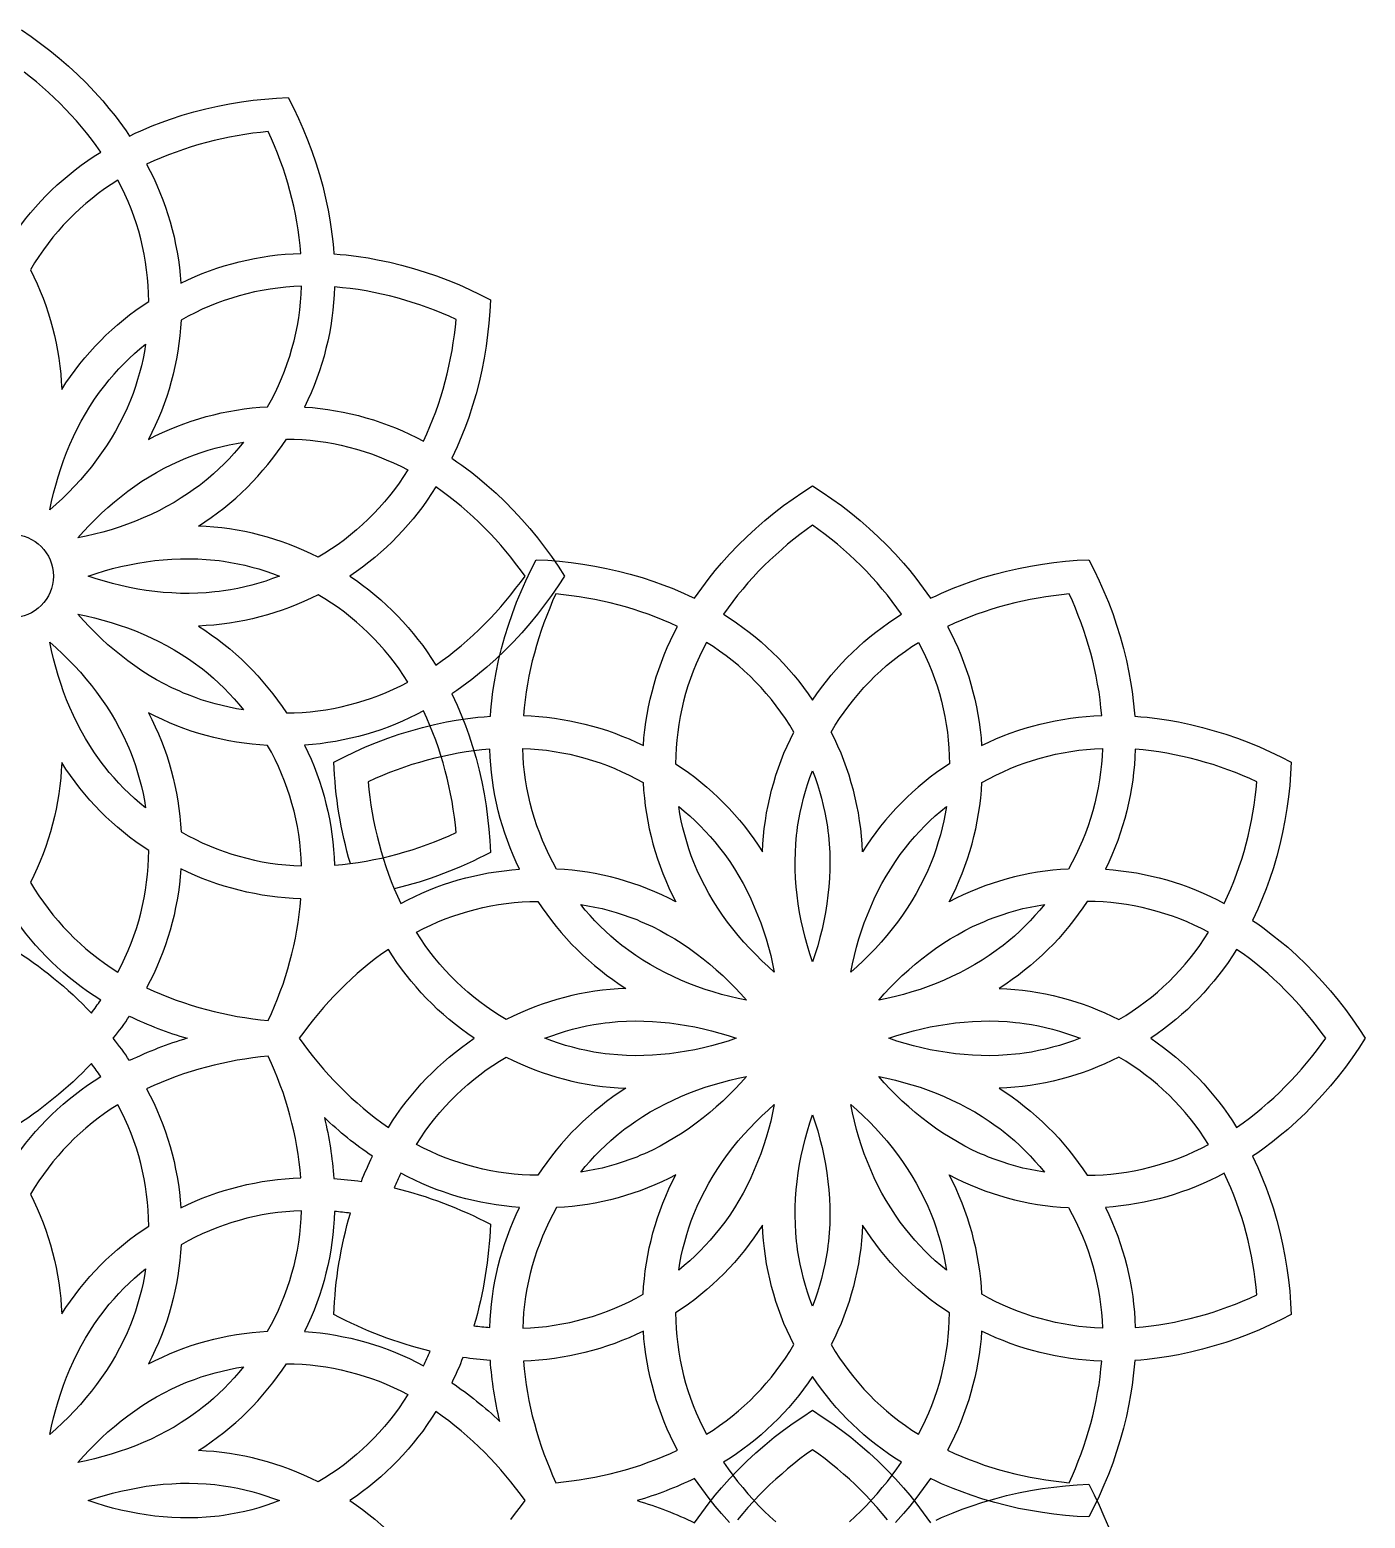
# Model space of a CAD drawing. Extents: x -512 to 1682, y -20 to 2375.
# Drawn here: x 600 to 1682, y 1163 to 2370 of the extents above; entities that cross this region are included whole.
import ezdxf

# ---------------------------------------------------------------- set-up
doc = ezdxf.new("R2010")
doc.units = 0
doc.layers.add('LAYER_01', color=7, linetype='CONTINUOUS')

msp = doc.modelspace()

# ---------------------------------------------------------------- linework, layer by layer
at = {"layer": 'LAYER_01'}
for points in [[(593.2, 2369.5), (601, 2364.1), (608.6, 2358.5), (616.1, 2352.7), (623.7, 2346.5), (631.1, 2340.1), (638.4, 2333.3), (645.4, 2326.4), (652.3, 2319.2), (659, 2311.8), (664, 2305.8), (668.9, 2299.7), (675, 2291.7), (677.9, 2287.5), (680.7, 2283.4), (685.3, 2285.6), (689.9, 2287.7), (699.1, 2291.6), (706.4, 2294.4), (713.8, 2297.1), (723.3, 2300.2), (732.8, 2303), (742.4, 2305.5), (752.1, 2307.7), (761.7, 2309.5), (771.4, 2311.1), (780.8, 2312.4), (790.2, 2313.4), (799.7, 2314.2), (809.1, 2314.7), (813.4, 2306.2), (817.5, 2297.7), (821.3, 2289), (824.9, 2280.2), (828.4, 2271), (831.6, 2261.7), (834.5, 2252.3), (837.2, 2242.8), (839.5, 2233.1), (841.6, 2223.3), (843, 2215.6), (844.1, 2207.8), (845.4, 2197.9), (845.8, 2192.9), (846.2, 2187.8), (851.3, 2187.5), (856.3, 2187), (866.2, 2185.8), (874, 2184.6), (881.7, 2183.2), (891.5, 2181.1), (901.1, 2178.8), (910.7, 2176.1), (920.1, 2173.2), (929.4, 2170), (938.6, 2166.6), (947.4, 2163), (956, 2159.1), (964.6, 2155.1), (973, 2150.7), (972.6, 2141.3), (971.8, 2131.8), (970.8, 2122.4), (969.5, 2113), (967.9, 2103.3), (966, 2093.7), (963.9, 2084), (961.4, 2074.4), (958.6, 2064.9), (955.5, 2055.4), (952.8, 2048), (950, 2040.7), (946, 2031.5), (943.9, 2026.9), (941.8, 2022.4), (945.9, 2019.5), (950, 2016.6), (958.1, 2010.6), (964.2, 2005.7), (970.2, 2000.6), (977.6, 1993.9), (984.8, 1987.1), (991.7, 1980), (998.4, 1972.7), (1004.9, 1965.3), (1011.1, 1957.7), (1016.9, 1950.2), (1022.5, 1942.6), (1027.9, 1934.8), (1033, 1926.8), (1027.9, 1918.9), (1022.5, 1911), (1016.9, 1903.4), (1011.1, 1895.9), (1004.9, 1888.3), (998.4, 1880.9), (991.7, 1873.6), (984.8, 1866.6), (977.6, 1859.7), (970.2, 1853.1), (964.2, 1848), (958.1, 1843.1), (950, 1837), (945.9, 1834.1), (941.8, 1831.3), (943.9, 1826.7), (946, 1822.1), (950, 1812.9), (952.8, 1805.6), (955.5, 1798.2), (958.6, 1788.7), (961.4, 1779.2), (963.9, 1769.6), (966, 1760), (967.9, 1750.3), (969.5, 1740.6), (970.8, 1731.2), (971.8, 1721.8), (972.6, 1712.4), (973, 1702.9, -0.062604), (895.1, 1673.3)], [(585.2, 2200.9, -0.107534), (657.3, 2270.4), (653.6, 2275.7), (649.8, 2280.9), (645.8, 2286), (641.8, 2290.9), (637.6, 2295.8), (633.2, 2300.6), (628.8, 2305.3), (624.3, 2309.9), (619.7, 2314.4), (615, 2318.8), (610.2, 2323), (605.3, 2327.2), (600.4, 2331.2), (595.4, 2335.2)], [(859.6, 1693.8, -0.062604), (846.2, 1776.1), (854.7, 1780.4), (863.2, 1784.5), (871.9, 1788.3), (880.7, 1791.9), (889.9, 1795.4), (899.1, 1798.6), (908.6, 1801.5), (918.1, 1804.2), (927.8, 1806.5), (937.5, 1808.6), (945.3, 1810), (953, 1811.1), (963, 1812.4), (968, 1812.8), (973, 1813.2), (973.4, 1818.2), (973.9, 1823.3), (975.1, 1833.2), (976.3, 1841), (977.7, 1848.7), (979.7, 1858.5), (982.1, 1868.1), (984.7, 1877.7), (987.7, 1887.1), (990.9, 1896.4), (994.3, 1905.6), (997.9, 1914.4), (1001.8, 1923), (1005.8, 1931.6), (1010.1, 1940), (1019.6, 1939.6), (1029.1, 1938.8), (1038.5, 1937.8), (1047.9, 1936.5), (1057.6, 1934.9), (1067.2, 1933), (1076.9, 1930.9), (1086.4, 1928.4), (1096, 1925.6), (1105.5, 1922.5), (1112.8, 1919.8), (1120.2, 1917), (1129.4, 1913), (1134, 1910.9), (1138.5, 1908.8), (1141.4, 1912.9), (1144.3, 1917), (1150.3, 1925), (1155.2, 1931.2), (1160.3, 1937.2), (1166.9, 1944.6), (1173.8, 1951.8), (1180.9, 1958.7), (1188.1, 1965.4), (1195.5, 1971.9), (1203.1, 1978.1), (1210.6, 1983.9), (1218.3, 1989.5), (1226.1, 1994.9), (1234.1, 2000), (1242, 1994.9), (1249.8, 1989.5), (1257.5, 1983.9), (1265, 1978.1), (1272.6, 1971.9), (1280, 1965.4), (1287.3, 1958.7), (1294.3, 1951.8), (1301.2, 1944.6), (1307.8, 1937.2), (1312.9, 1931.2), (1317.8, 1925), (1323.8, 1917), (1326.8, 1912.9), (1329.6, 1908.8), (1334.2, 1910.9), (1338.7, 1913), (1348, 1917), (1355.3, 1919.8), (1362.7, 1922.5), (1372.1, 1925.6), (1381.7, 1928.4), (1391.3, 1930.9), (1400.9, 1933), (1410.6, 1934.9), (1420.3, 1936.5), (1429.6, 1937.8), (1439.1, 1938.8), (1448.5, 1939.6), (1458, 1940), (1462.3, 1931.6), (1466.4, 1923), (1470.2, 1914.4), (1473.8, 1905.6), (1477.3, 1896.4), (1480.5, 1887.1), (1483.4, 1877.7), (1486, 1868.1), (1488.4, 1858.5), (1490.4, 1848.7), (1491.8, 1841), (1493, 1833.2), (1494.2, 1823.3), (1494.7, 1818.2), (1495.1, 1813.2), (1500.1, 1812.8), (1505.1, 1812.4), (1515.1, 1811.1), (1522.9, 1810), (1530.6, 1808.6), (1540.3, 1806.5), (1550, 1804.2), (1559.5, 1801.5), (1569, 1798.6), (1578.3, 1795.4), (1587.5, 1791.9), (1596.2, 1788.3), (1604.9, 1784.5), (1613.5, 1780.4), (1621.9, 1776.1), (1621.4, 1766.6), (1620.7, 1757.2), (1619.7, 1747.8), (1618.4, 1738.4), (1616.8, 1728.7), (1614.9, 1719), (1612.7, 1709.4), (1610.2, 1699.8), (1607.5, 1690.3), (1604.4, 1680.8), (1601.7, 1673.4), (1598.8, 1666.1), (1594.9, 1656.9), (1592.8, 1652.3), (1590.6, 1647.7), (1594.8, 1644.9), (1598.9, 1642), (1606.9, 1635.9), (1613.1, 1631), (1619.1, 1626), (1626.5, 1619.3), (1633.7, 1612.4), (1640.6, 1605.4), (1647.3, 1598.1), (1653.8, 1590.7), (1660, 1583.1), (1665.8, 1575.6), (1671.4, 1568), (1676.8, 1560.1), (1681.9, 1552.2), (1676.8, 1544.2), (1671.4, 1536.4), (1665.8, 1528.8), (1660, 1521.3), (1653.8, 1513.7), (1647.3, 1506.3), (1640.6, 1499), (1633.7, 1491.9), (1626.5, 1485.1), (1619.1, 1478.4), (1613.1, 1473.4), (1606.9, 1468.4), (1598.9, 1462.4), (1594.8, 1459.5), (1590.6, 1456.6), (1592.8, 1452.1), (1594.9, 1447.5), (1598.8, 1438.3), (1601.7, 1431), (1604.4, 1423.6), (1607.5, 1414.1), (1610.2, 1404.6), (1612.7, 1395), (1614.9, 1385.3), (1616.8, 1375.7), (1618.4, 1366), (1619.7, 1356.6), (1620.7, 1347.2), (1621.4, 1337.7), (1621.9, 1328.3), (1613.5, 1324), (1604.9, 1319.9), (1596.2, 1316), (1587.5, 1312.4), (1578.3, 1309), (1569, 1305.8), (1559.5, 1302.9), (1550, 1300.2), (1540.3, 1297.9), (1530.6, 1295.8), (1522.9, 1294.4), (1515.1, 1293.2), (1505.1, 1292), (1500.1, 1291.5), (1495.1, 1291.2), (1494.7, 1286.1), (1494.2, 1281.1), (1493, 1271.2), (1491.8, 1263.4), (1490.4, 1255.7), (1488.4, 1245.9), (1486, 1236.3), (1483.4, 1226.7), (1480.5, 1217.3), (1477.3, 1208), (1473.8, 1198.8), (1470.2, 1190), (1466.4, 1181.3), (1462.3, 1172.8), (1458, 1164.3), (1448.5, 1164.8), (1439.1, 1165.6), (1429.6, 1166.6), (1420.3, 1167.9), (1410.6, 1169.5), (1400.9, 1171.3), (1391.3, 1173.5), (1381.7, 1176), (1372.1, 1178.8), (1362.7, 1181.9), (1355.3, 1184.6), (1348, 1187.4), (1338.7, 1191.3), (1334.2, 1193.4), (1329.6, 1195.6), (1326.8, 1191.5), (1323.8, 1187.3), (1317.8, 1179.3), (1312.9, 1173.2), (1307.8, 1167.2), (1301.2, 1159.8)], [(1263.9, 1160.3), (1268.6, 1164.6), (1273.2, 1169.1), (1277.7, 1173.7), (1282.1, 1178.4), (1286.4, 1183.2), (1290.6, 1188.1), (1294.7, 1193.1), (1298.7, 1198.1), (1302.5, 1203.3), (1306.2, 1208.6, -0.107534), (1234.1, 1278.1, -0.107534), (1161.9, 1208.6), (1165.6, 1203.3), (1169.5, 1198.1), (1173.4, 1193.1), (1177.5, 1188.1), (1181.7, 1183.2), (1186, 1178.4), (1190.4, 1173.7), (1195, 1169.1), (1199.6, 1164.6), (1204.3, 1160.3)], [(989.6, 1162.4), (993.5, 1167.4), (997.4, 1172.4), (1001.1, 1177.6), (997.4, 1182.7), (993.5, 1187.8), (989.6, 1192.8), (985.6, 1197.7), (981.4, 1202.6), (977.1, 1207.4), (972.8, 1212.1), (968.3, 1216.7), (963.7, 1221.2), (959, 1225.6), (954.2, 1229.9), (949.3, 1234.1), (944.3, 1238.2), (939.3, 1242.2), (934.1, 1246), (928.8, 1249.7, -0.107534), (859.2, 1177.6, -0.107534), (928.8, 1105.4)], [(1166.9, 1159.8), (1160.3, 1167.2), (1155.2, 1173.2), (1150.3, 1179.3), (1144.3, 1187.3), (1141.4, 1191.5), (1138.5, 1195.6, -0.042269), (1091.9, 1177.6, -0.042269), (1138.5, 1159.5), (1141.4, 1163.7), (1144.3, 1167.8), (1150.3, 1175.8), (1155.2, 1181.9), (1160.3, 1187.9), (1166.9, 1195.3), (1173.8, 1202.5), (1180.9, 1209.5), (1188.1, 1216.2), (1195.5, 1222.6), (1203.1, 1228.9), (1210.6, 1234.7), (1218.3, 1240.3), (1226.1, 1245.6), (1234.1, 1250.8), (1242, 1245.6), (1249.8, 1240.3), (1257.5, 1234.7), (1265, 1228.9), (1272.6, 1222.6), (1280, 1216.2), (1287.3, 1209.5), (1294.3, 1202.5), (1301.2, 1195.3), (1307.8, 1187.9), (1312.9, 1181.9), (1317.8, 1175.8), (1323.8, 1167.8), (1326.8, 1163.7), (1329.6, 1159.5)]]:
    msp.add_lwpolyline(points, format="xyb", dxfattribs=at)
for points in [[(819.5, 2188.3), (818.9, 2194.7), (818.2, 2201.1), (817.3, 2207.5), (816.2, 2213.9), (815, 2220.2), (813.7, 2226.5), (812.2, 2232.8), (810.6, 2239), (808.9, 2245.2), (807, 2251.3), (805, 2257.4), (802.8, 2263.5), (800.6, 2269.4), (798.2, 2275.4), (795.7, 2281.2), (793.1, 2287), (786.8, 2286.3), (780.5, 2285.6), (774.2, 2284.6), (767.9, 2283.6), (761.6, 2282.4), (755.4, 2281.1), (749.1, 2279.7), (742.9, 2278.1), (736.7, 2276.4), (730.5, 2274.6), (724.4, 2272.6), (718.3, 2270.4), (712.2, 2268.2), (706.3, 2265.7), (700.4, 2263.2), (694.5, 2260.5, -0.107534), (722.2, 2164.2, -0.107534)], [(600.4, 2175, -0.108948), (625.7, 2078.1, -0.108948), (696.2, 2149.3, 0.122559), (671.2, 2247.7, 0.122559)], [(695.9, 2037.5, -0.108948), (792.5, 2064, 0.122559), (820.1, 2161.7, 0.122559), (722.4, 2134.2, -0.108948)], [(846.7, 2161.1, -0.107534), (822.5, 2063.8, -0.107534), (918.9, 2036.1), (921.6, 2042), (924.1, 2047.9), (926.5, 2053.9), (928.8, 2059.9), (931, 2066), (932.9, 2072.1), (934.8, 2078.3), (936.5, 2084.5), (938.1, 2090.7), (939.5, 2097), (940.8, 2103.3), (942, 2109.6), (943, 2115.9), (943.9, 2122.2), (944.7, 2128.5), (945.3, 2134.7), (939.6, 2137.3), (933.7, 2139.8), (927.8, 2142.2), (921.8, 2144.4), (915.8, 2146.6), (909.7, 2148.6), (903.6, 2150.5), (897.4, 2152.2), (891.2, 2153.8), (884.9, 2155.3), (878.6, 2156.7), (872.3, 2157.9), (865.9, 2158.9), (859.5, 2159.8), (853.1, 2160.5)], [(906.1, 2012.8, -0.122559), (833.4, 1942, 0.108948), (736.4, 1967.3, 0.108948), (807.7, 2037.8, -0.122559)], [(928.8, 1854.7), (934.1, 1858.4), (939.3, 1862.2), (944.3, 1866.2), (949.3, 1870.3), (954.2, 1874.5), (959, 1878.8), (963.7, 1883.2), (968.3, 1887.7), (972.8, 1892.3), (977.1, 1897), (981.4, 1901.8), (985.6, 1906.7), (989.6, 1911.6), (993.5, 1916.6), (997.4, 1921.7), (1001.1, 1926.8), (997.4, 1931.9), (993.5, 1937), (989.6, 1942), (985.6, 1947), (981.4, 1951.8), (977.1, 1956.6), (972.8, 1961.3), (968.3, 1965.9), (963.7, 1970.4), (959, 1974.9), (954.2, 1979.2), (949.3, 1983.4), (944.3, 1987.5), (939.3, 1991.4), (934.1, 1995.3), (928.8, 1999, -0.107534), (859.2, 1926.8, -0.107534)], [(1234.1, 1826.2, -0.107534), (1306.2, 1895.8), (1302.5, 1901.1), (1298.7, 1906.3), (1294.7, 1911.3), (1290.6, 1916.3), (1286.4, 1921.2), (1282.1, 1926), (1277.7, 1930.7), (1273.2, 1935.3), (1268.6, 1939.8), (1263.9, 1944.1), (1259.1, 1948.4), (1254.2, 1952.6), (1249.3, 1956.6), (1244.3, 1960.5), (1239.2, 1964.4), (1234.1, 1968.1), (1228.9, 1964.4), (1223.9, 1960.5), (1218.9, 1956.6), (1213.9, 1952.6), (1209.1, 1948.4), (1204.3, 1944.1), (1199.6, 1939.8), (1195, 1935.3), (1190.4, 1930.7), (1186, 1926), (1181.7, 1921.2), (1177.5, 1916.3), (1173.4, 1911.3), (1169.5, 1906.3), (1165.6, 1901.1), (1161.9, 1895.8, -0.107534)], [(736.4, 1886.3, -0.108948), (807.7, 1815.9, 0.122559), (906.1, 1840.8, 0.122559), (833.4, 1911.7, -0.108948)], [(1097, 1789.5, -0.107534), (1124.7, 1885.9), (1118.9, 1888.6), (1113, 1891.1), (1107, 1893.5), (1101, 1895.8), (1094.9, 1897.9), (1088.8, 1899.9), (1082.6, 1901.8), (1076.4, 1903.5), (1070.2, 1905.1), (1063.9, 1906.5), (1057.6, 1907.8), (1051.3, 1909), (1045, 1910), (1038.7, 1910.9), (1032.4, 1911.7), (1026.1, 1912.3), (1023.5, 1906.6), (1021.1, 1900.7), (1018.7, 1894.8), (1016.4, 1888.8), (1014.3, 1882.8), (1012.3, 1876.7), (1010.4, 1870.6), (1008.7, 1864.4), (1007, 1858.2), (1005.6, 1851.9), (1004.2, 1845.6), (1003, 1839.3), (1002, 1832.9), (1001.1, 1826.5), (1000.3, 1820.1), (999.8, 1813.7, -0.107534)], [(1371.1, 1789.5, -0.107534), (1468.4, 1813.7), (1467.8, 1820.1), (1467.1, 1826.5), (1466.2, 1832.9), (1465.1, 1839.3), (1463.9, 1845.6), (1462.6, 1851.9), (1461.1, 1858.2), (1459.5, 1864.4), (1457.7, 1870.6), (1455.8, 1876.7), (1453.8, 1882.8), (1451.7, 1888.8), (1449.4, 1894.8), (1447.1, 1900.7), (1444.6, 1906.6), (1442, 1912.3), (1435.7, 1911.7), (1429.4, 1910.9), (1423.1, 1910), (1416.8, 1909), (1410.5, 1907.8), (1404.2, 1906.5), (1398, 1905.1), (1391.7, 1903.5), (1385.5, 1901.8), (1379.4, 1899.9), (1373.2, 1897.9), (1367.1, 1895.8), (1361.1, 1893.5), (1355.1, 1891.1), (1349.2, 1888.6), (1343.4, 1885.9, -0.107534)], [(1193.5, 1703.4, -0.108948), (1218.9, 1800.4, 0.122559), (1148.1, 1873.1, 0.122559), (1123.1, 1774.7, -0.108948)], [(1345, 1774.7, 0.108948), (1274.6, 1703.4, 0.108948), (1249.2, 1800.4, -0.122559), (1320, 1873.1, -0.122559)], [(695.9, 1816.1, -0.108948), (722.4, 1719.5, 0.122559), (820.1, 1691.9, 0.122559), (792.5, 1789.6, -0.108948)], [(846.7, 1692.5), (853.1, 1693.1), (859.5, 1693.8), (865.9, 1694.7), (872.3, 1695.8), (878.6, 1697), (884.9, 1698.3), (891.2, 1699.8), (897.4, 1701.4), (903.6, 1703.2), (909.7, 1705), (915.8, 1707.1), (921.8, 1709.2), (927.8, 1711.4), (933.7, 1713.8), (939.6, 1716.3), (945.3, 1718.9), (944.7, 1725.2), (943.9, 1731.5), (943, 1737.8), (942, 1744.1), (940.8, 1750.4), (939.5, 1756.7), (938.1, 1762.9), (936.5, 1769.1), (934.8, 1775.4), (932.9, 1781.5), (931, 1787.7), (928.8, 1793.7), (926.5, 1799.8), (924.1, 1805.7), (921.6, 1811.7), (918.9, 1817.5, -0.107534), (822.5, 1789.8, -0.107534)], [(996.7, 1689.2, -0.107534), (972.6, 1786.5), (966.1, 1785.9), (959.7, 1785.2), (953.4, 1784.3), (947, 1783.2), (940.7, 1782), (934.4, 1780.7), (928.1, 1779.2), (921.9, 1777.6), (915.7, 1775.8), (909.5, 1774), (903.4, 1772), (897.4, 1769.8), (891.4, 1767.6), (885.5, 1765.2), (879.7, 1762.7), (873.9, 1760.1), (874.6, 1753.8), (875.3, 1747.5), (876.2, 1741.2), (877.3, 1734.9), (878.4, 1728.6), (879.7, 1722.4), (881.2, 1716.1), (882.8, 1709.9), (884.5, 1703.7), (886.3, 1697.5), (888.3, 1691.4), (890.4, 1685.3), (892.7, 1679.2), (895.1, 1673.3), (897.7, 1667.4), (900.4, 1661.5, -0.107534)], [(1096.8, 1759.5, 0.108948), (1123.3, 1662.9, 0.108948), (1026.7, 1689.4, -0.122559), (999.2, 1787.1, -0.122559)], [(1441.4, 1689.4, 0.108948), (1344.8, 1662.9, 0.108948), (1371.3, 1759.5, -0.122559), (1469, 1787.1, -0.122559)], [(1471.4, 1689.2, -0.107534), (1567.7, 1661.5), (1570.4, 1667.4), (1573, 1673.3), (1575.4, 1679.2), (1577.7, 1685.3), (1579.8, 1691.4), (1581.8, 1697.5), (1583.7, 1703.7), (1585.4, 1709.9), (1587, 1716.1), (1588.4, 1722.4), (1589.7, 1728.6), (1590.9, 1734.9), (1591.9, 1741.2), (1592.8, 1747.5), (1593.6, 1753.8), (1594.2, 1760.1), (1588.4, 1762.7), (1582.6, 1765.2), (1576.7, 1767.6), (1570.7, 1769.8), (1564.7, 1772), (1558.6, 1774), (1552.5, 1775.8), (1546.3, 1777.6), (1540, 1779.2), (1533.8, 1780.7), (1527.5, 1782), (1521.1, 1783.2), (1514.8, 1784.3), (1508.4, 1785.2), (1502, 1785.9), (1495.6, 1786.5, -0.107534)], [(600.4, 1678.6, 0.122559), (671.2, 1605.9, 0.122559), (696.2, 1704.3, -0.108948), (625.7, 1775.6, -0.108948)], [(819.5, 1665.3, -0.107534), (722.2, 1689.5, -0.107534), (694.5, 1593.2), (700.4, 1590.4), (706.3, 1587.9), (712.2, 1585.5), (718.3, 1583.2), (724.4, 1581.1), (730.5, 1579.1), (736.7, 1577.2), (742.9, 1575.5), (749.1, 1573.9), (755.4, 1572.5), (761.6, 1571.2), (767.9, 1570), (774.2, 1569), (780.5, 1568.1), (786.8, 1567.3), (793.1, 1566.7), (795.7, 1572.4), (798.2, 1578.3), (800.6, 1584.2), (802.8, 1590.2), (805, 1596.2), (807, 1602.3), (808.9, 1608.4), (810.6, 1614.6), (812.2, 1620.8), (813.7, 1627.1), (815, 1633.4), (816.2, 1639.8), (817.3, 1646.1), (818.2, 1652.5), (818.9, 1658.9)], [(657.3, 1583.2, -0.107534), (585.2, 1652.8, -0.107534), (513, 1583.2, 0.012569), (520.6, 1572.7, -0.062604), (585.2, 1625.4, -0.062604), (649.8, 1572.7, 0.012569)], [(1011.5, 1663.2, 0.108948), (1082.8, 1592.7, 0.108948), (985.9, 1567.4, -0.122559), (913.2, 1638.2, -0.122559)], [(1456.6, 1663.2, -0.108948), (1385.3, 1592.7, -0.108948), (1482.3, 1567.4, 0.122559), (1554.9, 1638.2, 0.122559)], [(960, 1552.2, -0.107534), (890.4, 1624.3), (885.2, 1620.6), (880, 1616.8), (874.9, 1612.8), (869.9, 1608.8), (865.1, 1604.6), (860.3, 1600.2), (855.6, 1595.8), (851, 1591.3), (846.5, 1586.7), (842.1, 1582), (837.9, 1577.2), (833.7, 1572.3), (829.7, 1567.4), (825.7, 1562.4), (821.9, 1557.3), (818.2, 1552.2), (821.9, 1547.1), (825.7, 1542), (829.7, 1537), (833.7, 1532), (837.9, 1527.2), (842.1, 1522.4), (846.5, 1517.7), (851, 1513.1), (855.6, 1508.6), (860.3, 1504.1), (865.1, 1499.8), (869.9, 1495.6), (874.9, 1491.5), (880, 1487.6), (885.2, 1483.7), (890.4, 1480, -0.107534)], [(1577.7, 1480), (1583, 1483.7), (1588.1, 1487.6), (1593.2, 1491.5), (1598.2, 1495.6), (1603.1, 1499.8), (1607.9, 1504.1), (1612.6, 1508.6), (1617.1, 1513.1), (1621.6, 1517.7), (1626, 1522.4), (1630.3, 1527.2), (1634.4, 1532), (1638.5, 1537), (1642.4, 1542), (1646.2, 1547.1), (1649.9, 1552.2), (1646.2, 1557.3), (1642.4, 1562.4), (1638.5, 1567.4), (1634.4, 1572.3), (1630.3, 1577.2), (1626, 1582), (1621.6, 1586.7), (1617.1, 1591.3), (1612.6, 1595.8), (1607.9, 1600.2), (1603.1, 1604.6), (1598.2, 1608.8), (1593.2, 1612.8), (1588.1, 1616.8), (1583, 1620.6), (1577.7, 1624.3, -0.107534), (1508.1, 1552.2, -0.107534)], [(727.4, 1552.2, 0.042269), (680.7, 1534.1, 0.019587), (667.5, 1552.2, 0.019587), (680.7, 1570.2, 0.042269)], [(819.5, 1439.1), (818.9, 1445.5), (818.2, 1451.9), (817.3, 1458.3), (816.2, 1464.6), (815, 1471), (813.7, 1477.3), (812.2, 1483.5), (810.6, 1489.8), (808.9, 1496), (807, 1502.1), (805, 1508.2), (802.8, 1514.2), (800.6, 1520.2), (798.2, 1526.1), (795.7, 1531.9), (793.1, 1537.7), (786.8, 1537.1), (780.5, 1536.3), (774.2, 1535.4), (767.9, 1534.4), (761.6, 1533.2), (755.4, 1531.9), (749.1, 1530.5), (742.9, 1528.9), (736.7, 1527.2), (730.5, 1525.3), (724.4, 1523.3), (718.3, 1521.2), (712.2, 1518.9), (706.3, 1516.5), (700.4, 1513.9), (694.5, 1511.2, -0.107534), (722.2, 1414.9, -0.107534)], [(985.9, 1537, 0.108948), (1082.8, 1511.7, 0.108948), (1011.5, 1441.2, -0.122559), (913.2, 1466.2, -0.122559)], [(1385.3, 1511.7, -0.108948), (1456.6, 1441.2, 0.122559), (1554.9, 1466.2, 0.122559), (1482.3, 1537, -0.108948)], [(585.2, 1451.6, -0.107534), (657.3, 1521.2, 0.012569), (649.8, 1531.7, -0.062604), (585.2, 1479, -0.062604), (520.6, 1531.7, 0.012569), (513, 1521.2, -0.107534)], [(600.4, 1425.8, -0.108948), (625.7, 1328.8, -0.108948), (696.2, 1400.1, 0.122559), (671.2, 1498.4, 0.122559)], [(877.5, 1456.6, -0.042269), (838.5, 1488, -0.042269), (846.2, 1438.6, -0.019587), (868.5, 1436.2, -0.019587)], [(972.6, 1317.9, -0.107534), (996.7, 1415.2, -0.107534), (900.4, 1442.9, 0.012569), (895.1, 1431, -0.062604), (973, 1401.5, -0.062604), (959.7, 1319.2, 0.012569)], [(1026.7, 1415, 0.122559), (999.2, 1317.3, 0.122559), (1096.8, 1344.8, -0.108948), (1123.3, 1441.5, -0.108948)], [(1469, 1317.3, -0.122559), (1371.3, 1344.8, 0.108948), (1344.8, 1441.5, 0.108948), (1441.4, 1415, -0.122559)], [(1567.7, 1442.9, -0.107534), (1471.4, 1415.2, -0.107534), (1495.6, 1317.9), (1502, 1318.5), (1508.4, 1319.2), (1514.8, 1320.1), (1521.1, 1321.1), (1527.5, 1322.3), (1533.8, 1323.7), (1540, 1325.2), (1546.3, 1326.8), (1552.5, 1328.5), (1558.6, 1330.4), (1564.7, 1332.4), (1570.7, 1334.6), (1576.7, 1336.8), (1582.6, 1339.2), (1588.4, 1341.7), (1594.2, 1344.3), (1593.6, 1350.6), (1592.8, 1356.8), (1591.9, 1363.2), (1590.9, 1369.5), (1589.7, 1375.7), (1588.4, 1382), (1587, 1388.3), (1585.4, 1394.5), (1583.7, 1400.7), (1581.8, 1406.9), (1579.8, 1413), (1577.7, 1419.1), (1575.4, 1425.1), (1573, 1431.1), (1570.4, 1437)], [(695.9, 1288.3, -0.108948), (792.5, 1314.8, 0.122559), (820.1, 1412.5, 0.122559), (722.4, 1384.9, -0.108948)], [(846.7, 1411.9, -0.107534), (822.5, 1314.6, -0.107534), (918.9, 1286.9, 0.012569), (924.2, 1298.7, -0.062604), (846.2, 1328.3, -0.062604), (859.6, 1410.5, 0.012569)], [(1193.5, 1400.9, -0.108948), (1123.1, 1329.7, 0.122559), (1148.1, 1231.3, 0.122559), (1218.9, 1304, -0.108948)], [(1274.6, 1400.9, -0.108948), (1249.2, 1304, 0.122559), (1320, 1231.3, 0.122559), (1345, 1329.7, -0.108948)], [(1124.7, 1218.5, -0.107534), (1097, 1314.9, -0.107534), (999.8, 1290.7), (1000.3, 1284.3), (1001.1, 1277.9), (1002, 1271.5), (1003, 1265.1), (1004.2, 1258.8), (1005.6, 1252.5), (1007, 1246.2), (1008.7, 1240), (1010.4, 1233.8), (1012.3, 1227.7), (1014.3, 1221.6), (1016.4, 1215.5), (1018.7, 1209.6), (1021.1, 1203.7), (1023.5, 1197.8), (1026.1, 1192), (1032.4, 1192.7), (1038.7, 1193.5), (1045, 1194.4), (1051.3, 1195.4), (1057.6, 1196.6), (1063.9, 1197.9), (1070.2, 1199.3), (1076.4, 1200.9), (1082.6, 1202.6), (1088.8, 1204.4), (1094.9, 1206.4), (1101, 1208.6), (1107, 1210.8), (1113, 1213.3), (1118.9, 1215.8)], [(1343.4, 1218.5), (1349.2, 1215.8), (1355.1, 1213.3), (1361.1, 1210.8), (1367.1, 1208.6), (1373.2, 1206.4), (1379.4, 1204.4), (1385.5, 1202.6), (1391.7, 1200.9), (1398, 1199.3), (1404.2, 1197.9), (1410.5, 1196.6), (1416.8, 1195.4), (1423.1, 1194.4), (1429.4, 1193.5), (1435.7, 1192.7), (1442, 1192), (1444.6, 1197.8), (1447.1, 1203.7), (1449.4, 1209.6), (1451.7, 1215.5), (1453.8, 1221.6), (1455.8, 1227.7), (1457.7, 1233.8), (1459.5, 1240), (1461.1, 1246.2), (1462.6, 1252.5), (1463.9, 1258.8), (1465.1, 1265.1), (1466.2, 1271.5), (1467.1, 1277.9), (1467.8, 1284.3), (1468.4, 1290.7, -0.107534), (1371.1, 1314.9, -0.107534)], [(950.8, 1293.6, -0.019587), (941.8, 1273.1, -0.042269), (980.7, 1241.8, -0.042269), (973, 1291.2, -0.019587)], [(906.1, 1263.5, -0.122559), (833.4, 1192.7, 0.108948), (736.4, 1218.1, 0.108948), (807.7, 1288.5, -0.122559)]]:
    msp.add_lwpolyline(points, format="xyb", close=True, dxfattribs=at)
for points in [[(693.7, 2114.7), (692.7, 2108.9), (691.6, 2103.1), (690.3, 2097.3), (688.8, 2091.6), (687.2, 2086), (685.4, 2080.4), (683.5, 2074.8), (681.4, 2069.3), (680, 2066.1), (678.6, 2062.9), (675.7, 2056.6), (672.6, 2050.4), (669.2, 2044.2), (665.7, 2038.2), (662, 2032.4), (658, 2026.6), (654, 2020.9), (649.7, 2015.4), (645.3, 2010), (640.8, 2004.7), (636.1, 1999.6), (631.3, 1994.6), (626.3, 1989.7), (621.3, 1985), (616.1, 1980.4), (617.5, 1987.2), (619.1, 1993.9), (620.8, 2000.6), (622.8, 2007.3), (624.9, 2013.9), (627.2, 2020.5), (629.7, 2027), (632.3, 2033.4), (635.2, 2039.8), (638.2, 2046.1), (641.4, 2052.2), (644.9, 2058.3), (648.5, 2064.3), (652.3, 2070.1), (656.3, 2075.8), (658.4, 2078.6), (660.5, 2081.3), (664.2, 2085.9), (668.1, 2090.4), (672, 2094.7), (676.1, 2098.9), (680.3, 2103.1), (684.7, 2107.1), (689.1, 2110.9)], [(773.1, 2035.3), (769.3, 2030.7), (765.4, 2026.3), (761.4, 2021.9), (757.3, 2017.7), (753.1, 2013.6), (748.7, 2009.7), (744.3, 2005.8), (739.7, 2002.2), (737, 2000), (734.2, 1997.9), (728.5, 1993.9), (722.6, 1990.1), (716.7, 1986.5), (710.6, 1983.1), (704.4, 1979.8), (698.2, 1976.8), (691.8, 1973.9), (685.4, 1971.3), (678.9, 1968.8), (672.3, 1966.5), (665.7, 1964.4), (659, 1962.5), (652.3, 1960.7), (645.6, 1959.2), (638.8, 1957.8), (643.4, 1962.9), (648.1, 1968), (653, 1972.9), (658, 1977.7), (663.1, 1982.4), (668.4, 1987), (673.8, 1991.3), (679.3, 1995.6), (685, 1999.7), (690.7, 2003.6), (696.6, 2007.3), (702.6, 2010.8), (708.7, 2014.2), (715, 2017.3), (721.3, 2020.3), (724.5, 2021.6), (727.7, 2023), (733.2, 2025.1), (738.7, 2027), (744.3, 2028.8), (750, 2030.4), (755.7, 2031.9), (761.5, 2033.2), (767.3, 2034.3)], [(802.1, 1926.8), (796.6, 1924.7), (791, 1922.8), (785.4, 1921.1), (779.7, 1919.5), (774, 1918.1), (768.3, 1916.8), (762.5, 1915.7), (756.7, 1914.8), (753.2, 1914.3), (749.8, 1913.9), (742.8, 1913.3), (735.9, 1912.9), (728.9, 1912.8), (721.9, 1912.8), (715, 1913.1), (708, 1913.6), (701.1, 1914.3), (694.2, 1915.2), (687.3, 1916.3), (680.5, 1917.6), (673.7, 1919.1), (666.9, 1920.8), (660.3, 1922.6), (653.6, 1924.6), (647.1, 1926.8), (653.6, 1929), (660.3, 1931), (666.9, 1932.8), (673.7, 1934.5), (680.5, 1936), (687.3, 1937.3), (694.2, 1938.4), (701.1, 1939.3), (708, 1940), (715, 1940.5), (721.9, 1940.8), (728.9, 1940.9), (735.9, 1940.7), (742.8, 1940.3), (749.8, 1939.7), (753.2, 1939.3), (756.7, 1938.8), (762.5, 1937.9), (768.3, 1936.8), (774, 1935.6), (779.7, 1934.1), (785.4, 1932.6), (791, 1930.8), (796.6, 1928.9)], [(638.8, 1895.9), (645.6, 1894.5), (652.3, 1892.9), (659, 1891.2), (665.7, 1889.2), (672.3, 1887.1), (678.9, 1884.8), (685.4, 1882.4), (691.8, 1879.7), (698.2, 1876.8), (704.4, 1873.8), (710.6, 1870.6), (716.7, 1867.1), (722.6, 1863.5), (728.5, 1859.7), (734.2, 1855.7), (737, 1853.6), (739.7, 1851.5), (744.3, 1847.8), (748.7, 1844), (753.1, 1840), (757.3, 1835.9), (761.4, 1831.7), (765.4, 1827.3), (769.3, 1822.9), (773.1, 1818.3), (767.3, 1819.3), (761.5, 1820.5), (755.7, 1821.8), (750, 1823.2), (744.3, 1824.8), (738.7, 1826.6), (733.2, 1828.6), (727.7, 1830.7), (724.5, 1832), (721.3, 1833.4), (715, 1836.3), (708.7, 1839.4), (702.6, 1842.8), (696.6, 1846.3), (690.7, 1850.1), (685, 1854), (679.3, 1858), (673.8, 1862.3), (668.4, 1866.7), (663.1, 1871.2), (658, 1875.9), (653, 1880.7), (648.1, 1885.7), (643.4, 1890.7)], [(693.7, 1738.9), (689.1, 1742.7), (684.7, 1746.6), (680.3, 1750.6), (676.1, 1754.7), (672, 1758.9), (668.1, 1763.3), (664.2, 1767.7), (660.5, 1772.3), (658.4, 1775), (656.3, 1777.8), (652.3, 1783.5), (648.5, 1789.4), (644.9, 1795.3), (641.4, 1801.4), (638.2, 1807.6), (635.2, 1813.8), (632.3, 1820.2), (629.7, 1826.6), (627.2, 1833.1), (624.9, 1839.7), (622.8, 1846.3), (620.8, 1853), (619.1, 1859.7), (617.5, 1866.5), (616.1, 1873.2), (621.3, 1868.6), (626.3, 1863.9), (631.3, 1859), (636.1, 1854), (640.8, 1848.9), (645.3, 1843.6), (649.7, 1838.2), (654, 1832.7), (658, 1827), (662, 1821.3), (665.7, 1815.4), (669.2, 1809.4), (672.6, 1803.3), (675.7, 1797.1), (678.6, 1790.7), (680, 1787.5), (681.4, 1784.3), (683.5, 1778.8), (685.4, 1773.3), (687.2, 1767.7), (688.8, 1762), (690.3, 1756.3), (691.6, 1750.6), (692.7, 1744.8)], [(1234.1, 1614.1), (1231.9, 1620.6), (1229.9, 1627.2), (1228, 1633.9), (1226.4, 1640.7), (1224.9, 1647.5), (1223.6, 1654.3), (1222.5, 1661.2), (1221.6, 1668.1), (1220.9, 1675), (1220.4, 1682), (1220.1, 1688.9), (1220, 1695.9), (1220.2, 1702.9), (1220.6, 1709.8), (1221.2, 1716.8), (1221.6, 1720.2), (1222, 1723.7), (1223, 1729.5), (1224.1, 1735.3), (1225.3, 1741), (1226.7, 1746.7), (1228.3, 1752.4), (1230.1, 1758), (1232, 1763.6), (1234.1, 1769.1), (1236.1, 1763.6), (1238, 1758), (1239.8, 1752.4), (1241.4, 1746.7), (1242.8, 1741), (1244.1, 1735.3), (1245.2, 1729.5), (1246.1, 1723.7), (1246.6, 1720.2), (1247, 1716.8), (1247.6, 1709.8), (1248, 1702.9), (1248.1, 1695.9), (1248.1, 1688.9), (1247.8, 1682), (1247.3, 1675), (1246.6, 1668.1), (1245.7, 1661.2), (1244.5, 1654.3), (1243.2, 1647.5), (1241.8, 1640.7), (1240.1, 1633.9), (1238.3, 1627.2), (1236.2, 1620.6)], [(1125.6, 1740.1), (1130.1, 1736.3), (1134.6, 1732.4), (1138.9, 1728.4), (1143.1, 1724.3), (1147.2, 1720.1), (1151.2, 1715.7), (1155, 1711.3), (1158.7, 1706.7), (1160.9, 1704), (1162.9, 1701.2), (1167, 1695.5), (1170.8, 1689.6), (1174.4, 1683.7), (1177.8, 1677.6), (1181, 1671.4), (1184.1, 1665.2), (1186.9, 1658.8), (1189.6, 1652.4), (1192.1, 1645.9), (1194.4, 1639.3), (1196.5, 1632.7), (1198.4, 1626), (1200.2, 1619.3), (1201.7, 1612.5), (1203.1, 1605.8), (1198, 1610.4), (1192.9, 1615.1), (1188, 1620), (1183.2, 1625), (1178.5, 1630.1), (1173.9, 1635.4), (1169.5, 1640.8), (1165.3, 1646.3), (1161.2, 1652), (1157.3, 1657.7), (1153.6, 1663.6), (1150, 1669.6), (1146.7, 1675.7), (1143.5, 1681.9), (1140.6, 1688.3), (1139.2, 1691.5), (1137.9, 1694.7), (1135.8, 1700.2), (1133.9, 1705.7), (1132.1, 1711.3), (1130.5, 1717), (1129, 1722.7), (1127.7, 1728.5), (1126.6, 1734.2)], [(1265, 1605.8), (1266.4, 1612.5), (1268, 1619.3), (1269.7, 1626), (1271.6, 1632.7), (1273.8, 1639.3), (1276, 1645.9), (1278.5, 1652.4), (1281.2, 1658.8), (1284, 1665.2), (1287.1, 1671.4), (1290.3, 1677.6), (1293.7, 1683.7), (1297.4, 1689.6), (1301.2, 1695.5), (1305.2, 1701.2), (1307.3, 1704), (1309.4, 1706.7), (1313.1, 1711.3), (1316.9, 1715.7), (1320.9, 1720.1), (1325, 1724.3), (1329.2, 1728.4), (1333.5, 1732.4), (1338, 1736.3), (1342.5, 1740.1), (1341.6, 1734.2), (1340.4, 1728.5), (1339.1, 1722.7), (1337.7, 1717), (1336, 1711.3), (1334.3, 1705.7), (1332.3, 1700.2), (1330.2, 1694.7), (1328.9, 1691.5), (1327.5, 1688.3), (1324.6, 1681.9), (1321.4, 1675.7), (1318.1, 1669.6), (1314.6, 1663.6), (1310.8, 1657.7), (1306.9, 1652), (1302.8, 1646.3), (1298.6, 1640.8), (1294.2, 1635.4), (1289.7, 1630.1), (1285, 1625), (1280.2, 1620), (1275.2, 1615.1), (1270.2, 1610.4)], [(1046.2, 1660.7), (1052, 1659.7), (1057.8, 1658.6), (1063.6, 1657.3), (1069.3, 1655.8), (1074.9, 1654.2), (1080.5, 1652.4), (1086.1, 1650.5), (1091.6, 1648.4), (1094.8, 1647), (1098, 1645.6), (1104.3, 1642.7), (1110.5, 1639.6), (1116.6, 1636.2), (1122.6, 1632.7), (1128.5, 1629), (1134.3, 1625), (1139.9, 1621), (1145.5, 1616.7), (1150.9, 1612.3), (1156.1, 1607.8), (1161.3, 1603.1), (1166.3, 1598.3), (1171.2, 1593.3), (1175.9, 1588.3), (1180.5, 1583.1), (1173.7, 1584.5), (1167, 1586.1), (1160.3, 1587.8), (1153.6, 1589.8), (1147, 1591.9), (1140.4, 1594.2), (1133.9, 1596.7), (1127.4, 1599.3), (1121.1, 1602.2), (1114.8, 1605.2), (1108.6, 1608.4), (1102.6, 1611.9), (1096.6, 1615.5), (1090.8, 1619.3), (1085.1, 1623.3), (1082.3, 1625.4), (1079.5, 1627.5), (1075, 1631.2), (1070.5, 1635.1), (1066.2, 1639), (1061.9, 1643.1), (1057.8, 1647.3), (1053.8, 1651.7), (1049.9, 1656.1)], [(1287.7, 1583.1), (1292.2, 1588.3), (1297, 1593.3), (1301.8, 1598.3), (1306.8, 1603.1), (1312, 1607.8), (1317.3, 1612.3), (1322.7, 1616.7), (1328.2, 1621), (1333.8, 1625), (1339.6, 1629), (1345.5, 1632.7), (1351.5, 1636.2), (1357.6, 1639.6), (1363.8, 1642.7), (1370.1, 1645.6), (1373.3, 1647), (1376.6, 1648.4), (1382.1, 1650.5), (1387.6, 1652.4), (1393.2, 1654.2), (1398.9, 1655.8), (1404.6, 1657.3), (1410.3, 1658.6), (1416.1, 1659.7), (1421.9, 1660.7), (1418.2, 1656.1), (1414.3, 1651.7), (1410.3, 1647.3), (1406.2, 1643.1), (1402, 1639), (1397.6, 1635.1), (1393.2, 1631.2), (1388.6, 1627.5), (1385.8, 1625.4), (1383, 1623.3), (1377.3, 1619.3), (1371.5, 1615.5), (1365.5, 1611.9), (1359.5, 1608.4), (1353.3, 1605.2), (1347, 1602.2), (1340.7, 1599.3), (1334.2, 1596.7), (1327.7, 1594.2), (1321.2, 1591.9), (1314.5, 1589.8), (1307.9, 1587.8), (1301.2, 1586.1), (1294.4, 1584.5)], [(1172.2, 1552.2), (1165.6, 1550), (1159, 1548), (1152.3, 1546.2), (1145.6, 1544.5), (1138.8, 1543), (1132, 1541.7), (1125.1, 1540.6), (1118.2, 1539.7), (1111.2, 1539), (1104.3, 1538.5), (1097.3, 1538.2), (1090.4, 1538.1), (1083.4, 1538.3), (1076.4, 1538.7), (1069.5, 1539.3), (1066, 1539.7), (1062.6, 1540.2), (1056.8, 1541.1), (1051, 1542.2), (1045.3, 1543.4), (1039.5, 1544.9), (1033.9, 1546.5), (1028.2, 1548.2), (1022.7, 1550.1), (1017.1, 1552.2), (1022.7, 1554.3), (1028.2, 1556.2), (1033.9, 1557.9), (1039.5, 1559.5), (1045.3, 1560.9), (1051, 1562.2), (1056.8, 1563.3), (1062.6, 1564.2), (1066, 1564.7), (1069.5, 1565.1), (1076.4, 1565.7), (1083.4, 1566.1), (1090.4, 1566.3), (1097.3, 1566.2), (1104.3, 1565.9), (1111.2, 1565.4), (1118.2, 1564.7), (1125.1, 1563.8), (1132, 1562.7), (1138.8, 1561.4), (1145.6, 1559.9), (1152.3, 1558.2), (1159, 1556.4), (1165.6, 1554.4)], [(1451, 1552.2), (1445.5, 1550.1), (1439.9, 1548.2), (1434.3, 1546.5), (1428.6, 1544.9), (1422.9, 1543.4), (1417.1, 1542.2), (1411.4, 1541.1), (1405.6, 1540.2), (1402.1, 1539.7), (1398.6, 1539.3), (1391.7, 1538.7), (1384.7, 1538.3), (1377.8, 1538.1), (1370.8, 1538.2), (1363.8, 1538.5), (1356.9, 1539), (1350, 1539.7), (1343.1, 1540.6), (1336.2, 1541.7), (1329.3, 1543), (1322.5, 1544.5), (1315.8, 1546.2), (1309.1, 1548), (1302.5, 1550), (1296, 1552.2), (1302.5, 1554.4), (1309.1, 1556.4), (1315.8, 1558.2), (1322.5, 1559.9), (1329.3, 1561.4), (1336.2, 1562.7), (1343.1, 1563.8), (1350, 1564.7), (1356.9, 1565.4), (1363.8, 1565.9), (1370.8, 1566.2), (1377.8, 1566.3), (1384.7, 1566.1), (1391.7, 1565.7), (1398.6, 1565.1), (1402.1, 1564.7), (1405.6, 1564.2), (1411.4, 1563.3), (1417.1, 1562.2), (1422.9, 1560.9), (1428.6, 1559.5), (1434.3, 1557.9), (1439.9, 1556.2), (1445.5, 1554.3)], [(1180.5, 1521.2), (1175.9, 1516.1), (1171.2, 1511), (1166.3, 1506.1), (1161.3, 1501.3), (1156.1, 1496.6), (1150.9, 1492.1), (1145.5, 1487.7), (1139.9, 1483.4), (1134.3, 1479.3), (1128.5, 1475.4), (1122.6, 1471.7), (1116.6, 1468.2), (1110.5, 1464.8), (1104.3, 1461.7), (1098, 1458.7), (1094.8, 1457.4), (1091.6, 1456), (1086.1, 1453.9), (1080.5, 1452), (1074.9, 1450.2), (1069.3, 1448.6), (1063.6, 1447.1), (1057.8, 1445.8), (1052, 1444.7), (1046.2, 1443.7), (1049.9, 1448.3), (1053.8, 1452.7), (1057.8, 1457.1), (1061.9, 1461.3), (1066.2, 1465.4), (1070.5, 1469.3), (1075, 1473.2), (1079.5, 1476.9), (1082.3, 1479), (1085.1, 1481.1), (1090.8, 1485.1), (1096.6, 1488.9), (1102.6, 1492.5), (1108.6, 1495.9), (1114.8, 1499.2), (1121.1, 1502.2), (1127.4, 1505.1), (1133.9, 1507.7), (1140.4, 1510.2), (1147, 1512.5), (1153.6, 1514.6), (1160.3, 1516.5), (1167, 1518.3), (1173.7, 1519.9)], [(1421.9, 1443.7), (1416.1, 1444.7), (1410.3, 1445.8), (1404.6, 1447.1), (1398.9, 1448.6), (1393.2, 1450.2), (1387.6, 1452), (1382.1, 1453.9), (1376.6, 1456), (1373.3, 1457.4), (1370.1, 1458.7), (1363.8, 1461.7), (1357.6, 1464.8), (1351.5, 1468.2), (1345.5, 1471.7), (1339.6, 1475.4), (1333.8, 1479.3), (1328.2, 1483.4), (1322.7, 1487.7), (1317.3, 1492.1), (1312, 1496.6), (1306.8, 1501.3), (1301.8, 1506.1), (1297, 1511), (1292.2, 1516.1), (1287.7, 1521.2), (1294.4, 1519.9), (1301.2, 1518.3), (1307.9, 1516.5), (1314.5, 1514.6), (1321.2, 1512.5), (1327.7, 1510.2), (1334.2, 1507.7), (1340.7, 1505.1), (1347, 1502.2), (1353.3, 1499.2), (1359.5, 1495.9), (1365.5, 1492.5), (1371.5, 1488.9), (1377.3, 1485.1), (1383, 1481.1), (1385.8, 1479), (1388.6, 1476.9), (1393.2, 1473.2), (1397.6, 1469.3), (1402, 1465.4), (1406.2, 1461.3), (1410.3, 1457.1), (1414.3, 1452.7), (1418.2, 1448.3)], [(1125.6, 1364.3), (1126.6, 1370.1), (1127.7, 1375.9), (1129, 1381.7), (1130.5, 1387.4), (1132.1, 1393.1), (1133.9, 1398.7), (1135.8, 1404.2), (1137.9, 1409.7), (1139.2, 1412.9), (1140.6, 1416.1), (1143.5, 1422.4), (1146.7, 1428.7), (1150, 1434.8), (1153.6, 1440.8), (1157.3, 1446.7), (1161.2, 1452.4), (1165.3, 1458.1), (1169.5, 1463.6), (1173.9, 1469), (1178.5, 1474.3), (1183.2, 1479.4), (1188, 1484.4), (1192.9, 1489.3), (1198, 1494), (1203.1, 1498.6), (1201.7, 1491.8), (1200.2, 1485.1), (1198.4, 1478.4), (1196.5, 1471.7), (1194.4, 1465.1), (1192.1, 1458.5), (1189.6, 1452), (1186.9, 1445.6), (1184.1, 1439.2), (1181, 1432.9), (1177.8, 1426.8), (1174.4, 1420.7), (1170.8, 1414.8), (1167, 1408.9), (1162.9, 1403.2), (1160.9, 1400.4), (1158.7, 1397.7), (1155, 1393.1), (1151.2, 1388.6), (1147.2, 1384.3), (1143.1, 1380.1), (1138.9, 1376), (1134.6, 1371.9), (1130.1, 1368.1)], [(1342.5, 1364.3), (1338, 1368.1), (1333.5, 1371.9), (1329.2, 1376), (1325, 1380.1), (1320.9, 1384.3), (1316.9, 1388.6), (1313.1, 1393.1), (1309.4, 1397.7), (1307.3, 1400.4), (1305.2, 1403.2), (1301.2, 1408.9), (1297.4, 1414.8), (1293.7, 1420.7), (1290.3, 1426.8), (1287.1, 1432.9), (1284, 1439.2), (1281.2, 1445.6), (1278.5, 1452), (1276, 1458.5), (1273.8, 1465.1), (1271.6, 1471.7), (1269.7, 1478.4), (1268, 1485.1), (1266.4, 1491.8), (1265, 1498.6), (1270.2, 1494), (1275.2, 1489.3), (1280.2, 1484.4), (1285, 1479.4), (1289.7, 1474.3), (1294.2, 1469), (1298.6, 1463.6), (1302.8, 1458.1), (1306.9, 1452.4), (1310.8, 1446.7), (1314.6, 1440.8), (1318.1, 1434.8), (1321.4, 1428.7), (1324.6, 1422.4), (1327.5, 1416.1), (1328.9, 1412.9), (1330.2, 1409.7), (1332.3, 1404.2), (1334.3, 1398.7), (1336, 1393.1), (1337.7, 1387.4), (1339.1, 1381.7), (1340.4, 1375.9), (1341.6, 1370.1)], [(1234.1, 1490.3), (1236.2, 1483.8), (1238.3, 1477.1), (1240.1, 1470.4), (1241.8, 1463.7), (1243.2, 1456.9), (1244.5, 1450.1), (1245.7, 1443.2), (1246.6, 1436.3), (1247.3, 1429.4), (1247.8, 1422.4), (1248.1, 1415.5), (1248.1, 1408.5), (1248, 1401.5), (1247.6, 1394.6), (1247, 1387.6), (1246.6, 1384.2), (1246.1, 1380.7), (1245.2, 1374.9), (1244.1, 1369.1), (1242.8, 1363.4), (1241.4, 1357.7), (1239.8, 1352), (1238, 1346.4), (1236.1, 1340.8), (1234.1, 1335.2), (1232, 1340.8), (1230.1, 1346.4), (1228.3, 1352), (1226.7, 1357.7), (1225.3, 1363.4), (1224.1, 1369.1), (1223, 1374.9), (1222, 1380.7), (1221.6, 1384.2), (1221.2, 1387.6), (1220.6, 1394.6), (1220.2, 1401.5), (1220, 1408.5), (1220.1, 1415.5), (1220.4, 1422.4), (1220.9, 1429.4), (1221.6, 1436.3), (1222.5, 1443.2), (1223.6, 1450.1), (1224.9, 1456.9), (1226.4, 1463.7), (1228, 1470.4), (1229.9, 1477.1), (1231.9, 1483.8)], [(693.7, 1365.5), (692.7, 1359.6), (691.6, 1353.8), (690.3, 1348.1), (688.8, 1342.4), (687.2, 1336.7), (685.4, 1331.1), (683.5, 1325.6), (681.4, 1320.1), (680, 1316.9), (678.6, 1313.6), (675.7, 1307.3), (672.6, 1301.1), (669.2, 1295), (665.7, 1289), (662, 1283.1), (658, 1277.3), (654, 1271.7), (649.7, 1266.2), (645.3, 1260.8), (640.8, 1255.5), (636.1, 1250.3), (631.3, 1245.3), (626.3, 1240.5), (621.3, 1235.7), (616.1, 1231.2), (617.5, 1237.9), (619.1, 1244.7), (620.8, 1251.4), (622.8, 1258), (624.9, 1264.7), (627.2, 1271.2), (629.7, 1277.7), (632.3, 1284.2), (635.2, 1290.5), (638.2, 1296.8), (641.4, 1303), (644.9, 1309.1), (648.5, 1315), (652.3, 1320.8), (656.3, 1326.5), (658.4, 1329.3), (660.5, 1332.1), (664.2, 1336.7), (668.1, 1341.1), (672, 1345.5), (676.1, 1349.7), (680.3, 1353.8), (684.7, 1357.8), (689.1, 1361.7)], [(773.1, 1286), (769.3, 1281.5), (765.4, 1277), (761.4, 1272.7), (757.3, 1268.5), (753.1, 1264.4), (748.7, 1260.4), (744.3, 1256.6), (739.7, 1252.9), (737, 1250.8), (734.2, 1248.7), (728.5, 1244.7), (722.6, 1240.9), (716.7, 1237.2), (710.6, 1233.8), (704.4, 1230.6), (698.2, 1227.5), (691.8, 1224.7), (685.4, 1222), (678.9, 1219.5), (672.3, 1217.3), (665.7, 1215.1), (659, 1213.2), (652.3, 1211.5), (645.6, 1209.9), (638.8, 1208.5), (643.4, 1213.7), (648.1, 1218.7), (653, 1223.7), (658, 1228.5), (663.1, 1233.2), (668.4, 1237.7), (673.8, 1242.1), (679.3, 1246.3), (685, 1250.4), (690.7, 1254.3), (696.6, 1258.1), (702.6, 1261.6), (708.7, 1264.9), (715, 1268.1), (721.3, 1271), (724.5, 1272.4), (727.7, 1273.7), (733.2, 1275.8), (738.7, 1277.8), (744.3, 1279.6), (750, 1281.2), (755.7, 1282.6), (761.5, 1283.9), (767.3, 1285.1)], [(802.1, 1177.6), (796.6, 1175.5), (791, 1173.6), (785.4, 1171.8), (779.7, 1170.2), (774, 1168.8), (768.3, 1167.6), (762.5, 1166.5), (756.7, 1165.5), (753.2, 1165.1), (749.8, 1164.7), (742.8, 1164.1), (735.9, 1163.7), (728.9, 1163.5), (721.9, 1163.6), (715, 1163.9), (708, 1164.4), (701.1, 1165.1), (694.2, 1166), (687.3, 1167.1), (680.5, 1168.4), (673.7, 1169.9), (666.9, 1171.5), (660.3, 1173.4), (653.6, 1175.4), (647.1, 1177.6), (653.6, 1179.7), (660.3, 1181.8), (666.9, 1183.6), (673.7, 1185.3), (680.5, 1186.7), (687.3, 1188), (694.2, 1189.2), (701.1, 1190.1), (708, 1190.8), (715, 1191.3), (721.9, 1191.6), (728.9, 1191.6), (735.9, 1191.5), (742.8, 1191.1), (749.8, 1190.5), (753.2, 1190.1), (756.7, 1189.6), (762.5, 1188.7), (768.3, 1187.6), (774, 1186.3), (779.7, 1184.9), (785.4, 1183.3), (791, 1181.5), (796.6, 1179.6)]]:
    msp.add_lwpolyline(points, close=True, dxfattribs=at)
for points in [[(1294.7, 1162.1), (1290.6, 1167.1), (1286.4, 1172), (1282.1, 1176.7), (1277.7, 1181.4), (1273.2, 1186), (1268.6, 1190.5), (1263.9, 1194.9), (1259.1, 1199.1), (1254.2, 1203.3), (1249.3, 1207.4), (1244.3, 1211.3), (1239.2, 1215.1), (1234.1, 1218.8), (1228.9, 1215.1), (1223.9, 1211.3), (1218.9, 1207.4), (1213.9, 1203.3), (1209.1, 1199.1), (1204.3, 1194.9), (1199.6, 1190.5), (1195, 1186), (1190.4, 1181.4), (1186, 1176.7), (1181.7, 1172), (1177.5, 1167.1), (1173.4, 1162.1)], [(1334.2, 1161.7), (1338.7, 1163.8), (1348, 1167.7), (1355.3, 1170.6), (1362.7, 1173.2), (1372.1, 1176.3), (1381.7, 1179.1), (1391.3, 1181.6), (1400.9, 1183.8), (1410.6, 1185.7), (1420.3, 1187.3), (1429.6, 1188.5), (1439.1, 1189.6), (1448.5, 1190.3), (1458, 1190.8), (1462.3, 1182.3), (1466.4, 1173.8), (1470.2, 1165.1), (1473.8, 1156.3)]]:
    msp.add_lwpolyline(points, dxfattribs=at)
msp.add_circle((585.2, 1926.8), 33.8, dxfattribs=at)

doc.saveas('drawing.dxf')
